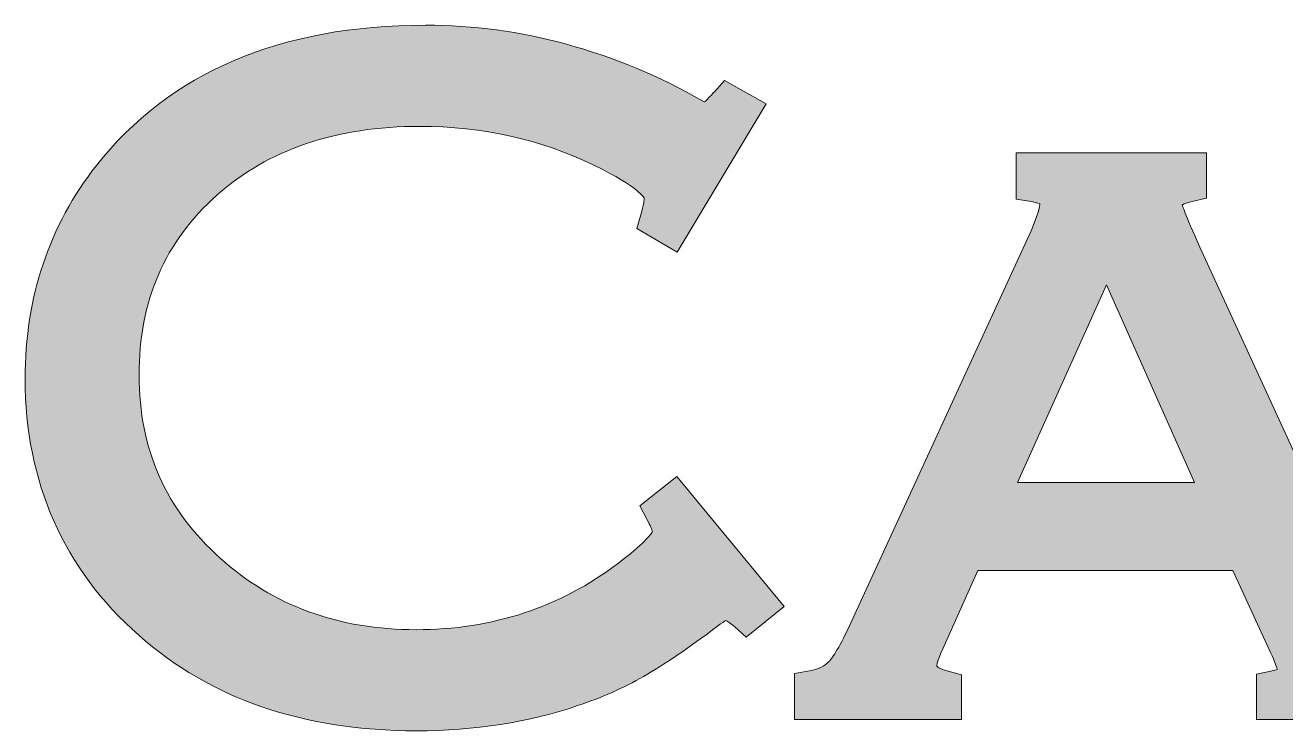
# Model space of a CAD drawing. Header units: inches. Extents: x 1117 to 1992, y -2324 to -585.
# Drawn here: x 1319.87 to 1337.29, y -2133.61 to -2123.86 of the extents above; entities that cross this region are included whole.
import ezdxf

# ---------------------------------------------------------------- set-up
doc = ezdxf.new("R2010")
doc.units = ezdxf.units.IN
doc.header["$MEASUREMENT"] = 0
doc.layers.add('Layer 1', color=7, linetype='Continuous')

# ---------------------------------------------------------------- blocks, each defined once
blk = doc.blocks.new('block 246')
at = {"layer": 'Layer 1', "true_color": 0x010101}
h = blk.add_hatch(color=18, dxfattribs=at)
h.dxf.hatch_style = 2
edge = h.paths.add_edge_path()
edge.add_spline(control_points=[(1328.366, -2130.502), (1328.366, -2130.502), (1328.463, -2130.685), (1328.463, -2130.685), (1328.513, -2130.777), (1328.532, -2130.83), (1328.541, -2130.856), (1328.514, -2130.9), (1328.416, -2131.026), (1328.069, -2131.291), (1327.267, -2131.902), (1326.327, -2132.211), (1325.275, -2132.211), (1324.206, -2132.211), (1323.296, -2131.879), (1322.569, -2131.223), (1321.815, -2130.547), (1321.448, -2129.72), (1321.448, -2128.696), (1321.448, -2127.667), (1321.8, -2126.852), (1322.523, -2126.208), (1323.231, -2125.578), (1324.176, -2125.258), (1325.327, -2125.258), (1326.192, -2125.258), (1327, -2125.439), (1327.731, -2125.795), (1328.369, -2126.104), (1328.425, -2126.255), (1328.427, -2126.244), (1328.427, -2126.272), (1328.421, -2126.339), (1328.379, -2126.48), (1328.379, -2126.48), (1328.323, -2126.667), (1328.323, -2126.667), (1328.323, -2126.667), (1328.882, -2126.997), (1328.882, -2126.997), (1328.882, -2126.997), (1330.11, -2124.947), (1330.11, -2124.947), (1330.11, -2124.947), (1329.533, -2124.627), (1329.533, -2124.627), (1329.533, -2124.627), (1329.4, -2124.775), (1329.4, -2124.775), (1329.334, -2124.849), (1329.289, -2124.893), (1329.26, -2124.919), (1329.253, -2124.916), (1329.247, -2124.911), (1329.238, -2124.908), (1328.011, -2124.213), (1326.72, -2123.861), (1325.405, -2123.861), (1323.401, -2123.861), (1321.87, -2124.514), (1320.857, -2125.801), (1320.204, -2126.628), (1319.874, -2127.618), (1319.874, -2128.744), (1319.874, -2130.173), (1320.402, -2131.367), (1321.443, -2132.288), (1322.428, -2133.164), (1323.719, -2133.607), (1325.28, -2133.607), (1326.085, -2133.607), (1326.834, -2133.49), (1327.506, -2133.26), (1327.835, -2133.15), (1328.141, -2133.016), (1328.418, -2132.856), (1328.69, -2132.701), (1329.034, -2132.467), (1329.445, -2132.158), (1329.497, -2132.119), (1329.531, -2132.095), (1329.553, -2132.082), (1329.576, -2132.094), (1329.616, -2132.12), (1329.676, -2132.173), (1329.676, -2132.173), (1329.834, -2132.314), (1329.834, -2132.314), (1329.834, -2132.314), (1330.359, -2131.892), (1330.359, -2131.892), (1330.359, -2131.892), (1328.878, -2130.094), (1328.878, -2130.094), (1328.878, -2130.094), (1328.366, -2130.502), (1328.366, -2130.502)], knot_values=[0, 0, 0, 0, 1, 1, 1, 2, 2, 2, 3, 3, 3, 4, 4, 4, 5, 5, 5, 6, 6, 6, 7, 7, 7, 8, 8, 8, 9, 9, 9, 10, 10, 10, 11, 11, 11, 12, 12, 12, 13, 13, 13, 14, 14, 14, 15, 15, 15, 16, 16, 16, 17, 17, 17, 18, 18, 18, 19, 19, 19, 20, 20, 20, 21, 21, 21, 22, 22, 22, 23, 23, 23, 24, 24, 24, 25, 25, 25, 26, 26, 26, 27, 27, 27, 28, 28, 28, 29, 29, 29, 30, 30, 30, 31, 31, 31, 32, 32, 32, 32], degree=3, periodic=1)
h = blk.add_hatch(color=18, dxfattribs=at)
h.dxf.hatch_style = 2
edge = h.paths.add_edge_path()
edge.add_spline(control_points=[(1338.798, -2132.63), (1338.732, -2132.556), (1338.614, -2132.387), (1338.434, -2131.998), (1338.434, -2131.998), (1336.104, -2126.929), (1336.104, -2126.929), (1335.888, -2126.452), (1335.862, -2126.336), (1335.858, -2126.348), (1335.858, -2126.347), (1335.885, -2126.319), (1335.997, -2126.294), (1335.997, -2126.294), (1336.193, -2126.251), (1336.193, -2126.251), (1336.193, -2126.251), (1336.193, -2125.624), (1336.193, -2125.624), (1336.193, -2125.624), (1333.565, -2125.624), (1333.565, -2125.624), (1333.565, -2125.624), (1333.565, -2126.263), (1333.565, -2126.263), (1333.565, -2126.263), (1333.776, -2126.298), (1333.776, -2126.298), (1333.857, -2126.31), (1333.892, -2126.331), (1333.893, -2126.332), (1333.893, -2126.343), (1333.887, -2126.451), (1333.713, -2126.83), (1333.713, -2126.83), (1331.284, -2132.106), (1331.284, -2132.106), (1331.129, -2132.449), (1331.032, -2132.592), (1330.978, -2132.652), (1330.917, -2132.717), (1330.829, -2132.759), (1330.709, -2132.78), (1330.709, -2132.78), (1330.503, -2132.817), (1330.503, -2132.817), (1330.503, -2132.817), (1330.503, -2133.453), (1330.503, -2133.453), (1330.503, -2133.453), (1332.809, -2133.453), (1332.809, -2133.453), (1332.809, -2133.453), (1332.809, -2132.835), (1332.809, -2132.835), (1332.809, -2132.835), (1332.624, -2132.785), (1332.624, -2132.785), (1332.494, -2132.75), (1332.468, -2132.713), (1332.469, -2132.713), (1332.469, -2132.71), (1332.47, -2132.652), (1332.551, -2132.474), (1332.551, -2132.474), (1333.036, -2131.392), (1333.036, -2131.392), (1333.036, -2131.392), (1336.56, -2131.392), (1336.56, -2131.392), (1336.56, -2131.392), (1337.057, -2132.473), (1337.057, -2132.473), (1337.122, -2132.621), (1337.156, -2132.709), (1337.174, -2132.757), (1337.153, -2132.765), (1337.124, -2132.774), (1337.084, -2132.782), (1337.084, -2132.782), (1336.885, -2132.824), (1336.885, -2132.824), (1336.885, -2132.824), (1336.885, -2133.452), (1336.885, -2133.452), (1336.885, -2133.452), (1339.293, -2133.452), (1339.293, -2133.452), (1339.293, -2133.452), (1339.293, -2132.811), (1339.293, -2132.811), (1339.293, -2132.811), (1339.08, -2132.779), (1339.08, -2132.779), (1338.964, -2132.761), (1338.872, -2132.713), (1338.798, -2132.63)], knot_values=[0, 0, 0, 0, 1, 1, 1, 2, 2, 2, 3, 3, 3, 4, 4, 4, 5, 5, 5, 6, 6, 6, 7, 7, 7, 8, 8, 8, 9, 9, 9, 10, 10, 10, 11, 11, 11, 12, 12, 12, 13, 13, 13, 14, 14, 14, 15, 15, 15, 16, 16, 16, 17, 17, 17, 18, 18, 18, 19, 19, 19, 20, 20, 20, 21, 21, 21, 22, 22, 22, 23, 23, 23, 24, 24, 24, 25, 25, 25, 26, 26, 26, 27, 27, 27, 28, 28, 28, 29, 29, 29, 30, 30, 30, 31, 31, 31, 32, 32, 32, 32], degree=3, periodic=1)
h.paths.add_polyline_path([(1334.813, -2127.446), (1336.029, -2130.178), (1333.582, -2130.178)])
at = {"layer": 'Layer 1', "lineweight": 0}
blk.add_lwpolyline([(1334.813, -2127.446), (1336.029, -2130.178), (1333.582, -2130.178), (1334.813, -2127.446)], dxfattribs=at)
for points in [[(1328.366, -2130.502), (1328.366, -2130.502), (1328.463, -2130.685), (1328.463, -2130.685), (1328.513, -2130.777), (1328.532, -2130.83), (1328.541, -2130.856), (1328.514, -2130.9), (1328.416, -2131.026), (1328.069, -2131.291), (1327.267, -2131.902), (1326.327, -2132.211), (1325.275, -2132.211), (1324.206, -2132.211), (1323.296, -2131.879), (1322.569, -2131.223), (1321.815, -2130.547), (1321.448, -2129.72), (1321.448, -2128.696), (1321.448, -2127.667), (1321.8, -2126.852), (1322.523, -2126.208), (1323.231, -2125.578), (1324.176, -2125.258), (1325.327, -2125.258), (1326.192, -2125.258), (1327, -2125.439), (1327.731, -2125.795), (1328.369, -2126.104), (1328.425, -2126.255), (1328.427, -2126.244), (1328.427, -2126.272), (1328.421, -2126.339), (1328.379, -2126.48), (1328.379, -2126.48), (1328.323, -2126.667), (1328.323, -2126.667), (1328.323, -2126.667), (1328.882, -2126.997), (1328.882, -2126.997), (1328.882, -2126.997), (1330.11, -2124.947), (1330.11, -2124.947), (1330.11, -2124.947), (1329.533, -2124.627), (1329.533, -2124.627), (1329.533, -2124.627), (1329.4, -2124.775), (1329.4, -2124.775), (1329.334, -2124.849), (1329.289, -2124.893), (1329.26, -2124.919), (1329.253, -2124.916), (1329.247, -2124.911), (1329.238, -2124.908), (1328.011, -2124.213), (1326.72, -2123.861), (1325.405, -2123.861), (1323.401, -2123.861), (1321.87, -2124.514), (1320.857, -2125.801), (1320.204, -2126.628), (1319.874, -2127.618), (1319.874, -2128.744), (1319.874, -2130.173), (1320.402, -2131.367), (1321.443, -2132.288), (1322.428, -2133.164), (1323.719, -2133.607), (1325.28, -2133.607), (1326.085, -2133.607), (1326.834, -2133.49), (1327.506, -2133.26), (1327.835, -2133.15), (1328.141, -2133.016), (1328.418, -2132.856), (1328.69, -2132.701), (1329.034, -2132.467), (1329.445, -2132.158), (1329.497, -2132.119), (1329.531, -2132.095), (1329.553, -2132.082), (1329.576, -2132.094), (1329.616, -2132.12), (1329.676, -2132.173), (1329.676, -2132.173), (1329.834, -2132.314), (1329.834, -2132.314), (1329.834, -2132.314), (1330.359, -2131.892), (1330.359, -2131.892), (1330.359, -2131.892), (1328.878, -2130.094), (1328.878, -2130.094), (1328.878, -2130.094), (1328.366, -2130.502), (1328.366, -2130.502)], [(1338.798, -2132.63), (1338.732, -2132.556), (1338.614, -2132.387), (1338.434, -2131.998), (1338.434, -2131.998), (1336.104, -2126.929), (1336.104, -2126.929), (1335.888, -2126.452), (1335.862, -2126.336), (1335.858, -2126.348), (1335.858, -2126.347), (1335.885, -2126.319), (1335.997, -2126.294), (1335.997, -2126.294), (1336.193, -2126.251), (1336.193, -2126.251), (1336.193, -2126.251), (1336.193, -2125.624), (1336.193, -2125.624), (1336.193, -2125.624), (1333.565, -2125.624), (1333.565, -2125.624), (1333.565, -2125.624), (1333.565, -2126.263), (1333.565, -2126.263), (1333.565, -2126.263), (1333.776, -2126.298), (1333.776, -2126.298), (1333.857, -2126.31), (1333.892, -2126.331), (1333.893, -2126.332), (1333.893, -2126.343), (1333.887, -2126.451), (1333.713, -2126.83), (1333.713, -2126.83), (1331.284, -2132.106), (1331.284, -2132.106), (1331.129, -2132.449), (1331.032, -2132.592), (1330.978, -2132.652), (1330.917, -2132.717), (1330.829, -2132.759), (1330.709, -2132.78), (1330.709, -2132.78), (1330.503, -2132.817), (1330.503, -2132.817), (1330.503, -2132.817), (1330.503, -2133.453), (1330.503, -2133.453), (1330.503, -2133.453), (1332.809, -2133.453), (1332.809, -2133.453), (1332.809, -2133.453), (1332.809, -2132.835), (1332.809, -2132.835), (1332.809, -2132.835), (1332.624, -2132.785), (1332.624, -2132.785), (1332.494, -2132.75), (1332.468, -2132.713), (1332.469, -2132.713), (1332.469, -2132.71), (1332.47, -2132.652), (1332.551, -2132.474), (1332.551, -2132.474), (1333.036, -2131.392), (1333.036, -2131.392), (1333.036, -2131.392), (1336.56, -2131.392), (1336.56, -2131.392), (1336.56, -2131.392), (1337.057, -2132.473), (1337.057, -2132.473), (1337.122, -2132.621), (1337.156, -2132.709), (1337.174, -2132.757), (1337.153, -2132.765), (1337.124, -2132.774), (1337.084, -2132.782), (1337.084, -2132.782), (1336.885, -2132.824), (1336.885, -2132.824), (1336.885, -2132.824), (1336.885, -2133.452), (1336.885, -2133.452), (1336.885, -2133.452), (1339.293, -2133.452), (1339.293, -2133.452), (1339.293, -2133.452), (1339.293, -2132.811), (1339.293, -2132.811), (1339.293, -2132.811), (1339.08, -2132.779), (1339.08, -2132.779), (1338.964, -2132.761), (1338.872, -2132.713), (1338.798, -2132.63)]]:
    blk.add_open_spline(points, degree=3, knots=[0, 0, 0, 0, 1, 1, 1, 2, 2, 2, 3, 3, 3, 4, 4, 4, 5, 5, 5, 6, 6, 6, 7, 7, 7, 8, 8, 8, 9, 9, 9, 10, 10, 10, 11, 11, 11, 12, 12, 12, 13, 13, 13, 14, 14, 14, 15, 15, 15, 16, 16, 16, 17, 17, 17, 18, 18, 18, 19, 19, 19, 20, 20, 20, 21, 21, 21, 22, 22, 22, 23, 23, 23, 24, 24, 24, 25, 25, 25, 26, 26, 26, 27, 27, 27, 28, 28, 28, 29, 29, 29, 30, 30, 30, 31, 31, 31, 32, 32, 32, 32], dxfattribs=at)
blk = doc.blocks.new('block 245')
at = {"layer": 'Layer 1'}
blk.add_blockref('block 246', (0, 0), dxfattribs=at)

msp = doc.modelspace()

# ---------------------------------------------------------------- block references
at = {"layer": 'Layer 1'}
msp.add_blockref('block 245', (0, 0), dxfattribs=at)

doc.saveas('drawing.dxf')
